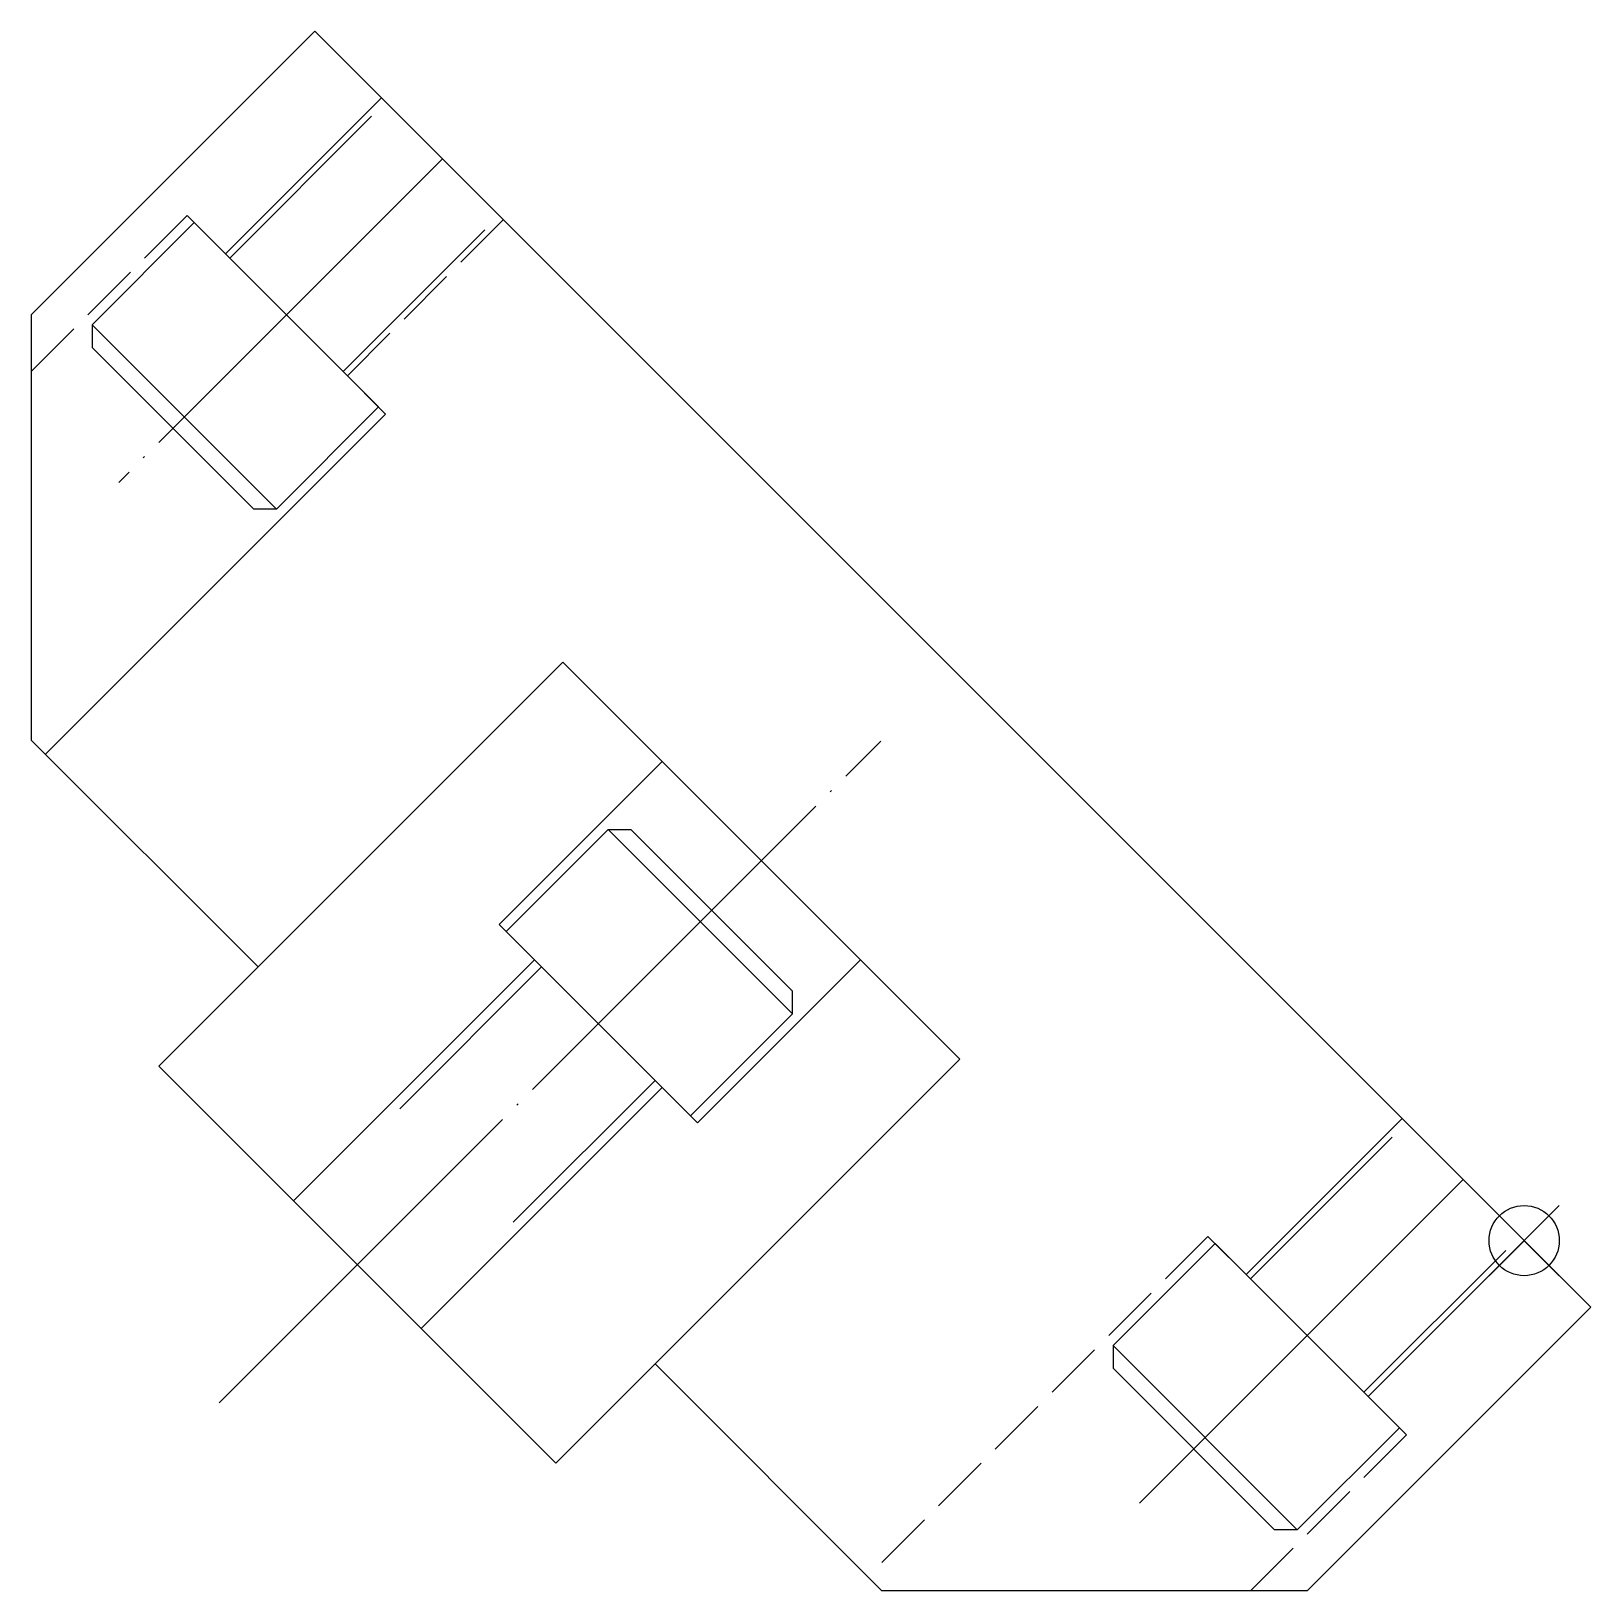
# Model space of a CAD drawing. Extents: x 416.2 to 494, y 665.2 to 743.
import ezdxf

# ---------------------------------------------------------------- set-up
doc = ezdxf.new("R2010")
doc.units = 0
doc.header["$MEASUREMENT"] = 0
doc.linetypes.add('CENTER', pattern=[22, 20, -1, 0, -1])
doc.linetypes.add('DASHED', pattern=[4, 3, -1])
doc.layers.get('0').update_dxf_attribs({"linetype": 'CONTINUOUS'})
doc.layers.add('$PARTREF_BOM', color=7, linetype='CONTINUOUS')
doc.styles.get("Standard").update_dxf_attribs({"font": 'txt.shx', "bigfont": 'chineset.shx'})

# ---------------------------------------------------------------- blocks, each defined once
blk = doc.blocks.new('PARTREF')
at = {"layer": '$PARTREF_BOM', "color": 2}
for p, q in [((-1.75, -1.75), (1.75, 1.75)), ((-1.75, 1.75), (1.75, -1.75))]:
    blk.add_line(p, q, dxfattribs=at)
blk.add_circle((0, 0), 1.75, dxfattribs=at)
at = {"layer": '$PARTREF_BOM', "color": 2, "flags": 1}
for tag, p in [('TAG15', (5.594, -4.742)), ('TAG5', (-16.086, -4.95)), ('TAG10', (-5.651, -4.998)), ('TAG4', (-16.086, -8.95)), ('TAG9', (-5.651, -8.998)), ('TAG14', (5.594, -8.742)), ('TAG3', (-16.086, -12.95)), ('TAG8', (-5.651, -12.998)), ('TAG13', (5.594, -12.742)), ('TAG2', (-16.086, -16.95)), ('TAG7', (-5.651, -16.998)), ('TAG12', (5.594, -16.742)), ('TAG1', (-16.086, -20.95)), ('TAG6', (-5.651, -20.998)), ('TAG11', (5.594, -20.742))]:
    blk.add_attdef(tag, p, '', height=2.5, dxfattribs=at)

msp = doc.modelspace()

# ---------------------------------------------------------------- linework, layer by layer
at = {"color": 7, "linetype": 'CONTINUOUS'}
for p, q in [((416.249, 728.838), (430.391, 742.98)), ((430.391, 742.98), (494.031, 679.34)), ((433.715, 739.657), (425.937, 731.878)), ((426.149, 731.666), (433.22, 738.737)), ((424.381, 733.434), (419.29, 728.343)), ((433.573, 724.242), (424.381, 733.434)), ((431.806, 726.009), (438.877, 733.08)), ((416.249, 728.838), (416.249, 707.625)), ((419.29, 728.343), (419.29, 727.211)), ((428.482, 719.15), (419.29, 728.343)), ((427.351, 719.15), (419.29, 727.211)), ((433.573, 724.242), (428.482, 719.15)), ((433.927, 723.888), (416.956, 706.917)), ((428.482, 719.15), (427.351, 719.15)), ((442.766, 711.514), (422.613, 691.361)), ((442.766, 711.514), (462.565, 691.715)), ((416.249, 707.625), (427.563, 696.311)), ((447.716, 706.564), (439.584, 698.432)), ((439.937, 698.079), (445.029, 703.17)), ((445.029, 703.17), (446.16, 703.17)), ((454.221, 693.977), (445.029, 703.17)), ((454.221, 695.109), (446.16, 703.17)), ((439.584, 698.432), (449.483, 688.533)), ((449.13, 688.886), (439.937, 698.079)), ((441.352, 696.664), (429.331, 684.644)), ((441.705, 696.311), (434.634, 689.24)), ((457.615, 696.664), (449.483, 688.533)), ((454.221, 693.977), (454.221, 695.109)), ((449.13, 688.886), (454.221, 693.977)), ((462.565, 691.715), (442.412, 671.562)), ((422.613, 691.361), (442.412, 671.562)), ((447.716, 690.3), (435.695, 678.28)), ((447.362, 690.654), (440.291, 683.583)), ((484.627, 688.745), (476.848, 680.967)), ((477.061, 680.755), (484.132, 687.826)), ((487.667, 685.704), (471.525, 669.562)), ((475.293, 682.522), (470.202, 677.431)), ((475.293, 682.522), (484.485, 673.33)), ((482.717, 675.098), (489.788, 682.169)), ((490.708, 682.664), (482.93, 674.886)), ((479.889, 665.198), (494.031, 679.34)), ((470.202, 677.431), (470.202, 676.3)), ((470.202, 677.431), (479.394, 668.239)), ((447.362, 676.512), (458.676, 665.198)), ((470.202, 676.3), (478.263, 668.239)), ((484.485, 673.33), (479.394, 668.239)), ((479.394, 668.239), (478.263, 668.239)), ((479.889, 665.198), (458.676, 665.198))]:
    msp.add_line(p, q, dxfattribs=at)
at = {"color": 1, "linetype": 'CENTER'}
for p, q in [((436.755, 736.616), (420.613, 720.474)), ((425.617, 674.566), (458.624, 707.573))]:
    msp.add_line(p, q, dxfattribs=at)
at = {"color": 3, "linetype": 'DASHED'}
for p, q in [((424.028, 733.788), (416.249, 726.009)), ((433.927, 723.888), (424.028, 733.788)), ((439.796, 733.575), (432.018, 725.797)), ((474.939, 682.876), (457.969, 665.905)), ((474.939, 682.876), (484.839, 672.976)), ((484.839, 672.976), (477.061, 665.198))]:
    msp.add_line(p, q, dxfattribs=at)

# ---------------------------------------------------------------- block references
at = {"color": 7}
msp.add_blockref('PARTREF', (490.708, 682.664), dxfattribs=at)

doc.saveas('drawing.dxf')
